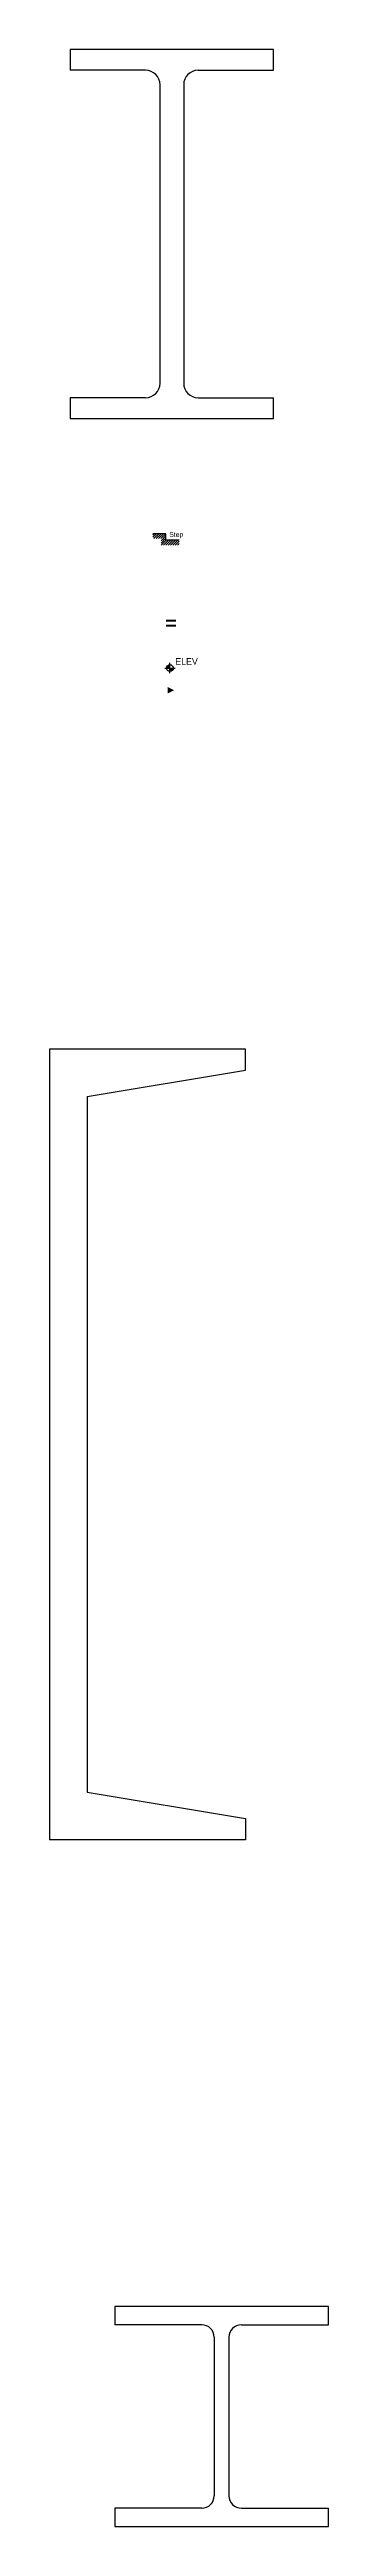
# Model space of a CAD drawing. Header units: inches. Extents: x -1.2 to 4.1, y 40 to 87.
import ezdxf

# ---------------------------------------------------------------- set-up
doc = ezdxf.new("R2010")
doc.units = ezdxf.units.IN
doc.header["$MEASUREMENT"] = 0
doc.layers.add('0 @ 1', color=7, linetype='Continuous')

# ---------------------------------------------------------------- blocks, each defined once
blk = doc.blocks.new('*U10')
for p, q in [((1.6514, 3.82648), (0, 3.82648)), ((2.4037, 3.82648), (4.0551, 3.82648)), ((1.8878, 3.59008), (1.8878, 0.5829)), ((2.1673, 3.59008), (2.1673, 0.5829)), ((1.6514, 0.3465), (0, 0.3465)), ((2.4037, 0.3465), (4.0551, 0.3465))]:
    blk.add_line(p, q)
for points in [[(4.0551, 3.82648), (4.0551, 4.17298), (0, 4.17298), (0, 3.82648)], [(0, 0.3465), (0, 0), (4.0551, 0), (4.0551, 0.3465)]]:
    blk.add_lwpolyline(points)
for centre, start, end in [((1.6514, 3.59008), 0, 90), ((2.4037, 3.59008), 90, 180), ((1.6514, 0.5829), 270, 0), ((2.4037, 0.5829), 180, 270)]:
    blk.add_arc(centre, 0.2364, start, end)
blk = doc.blocks.new('*U8')
for p, q in [((0.583, 6.608), (-0.847, 6.608)), ((1.584, 6.608), (3.013, 6.608)), ((0.858, 6.332), (0.858, 0.668)), ((1.308, 6.332), (1.308, 0.668)), ((0.583, 0.392), (-0.847, 0.392)), ((1.584, 0.392), (3.013, 0.392))]:
    blk.add_line(p, q)
for points in [[(3.013, 6.608), (3.013, 7), (-0.847, 7), (-0.847, 6.608)], [(-0.847, 0.392), (-0.847, 0), (3.013, 0), (3.013, 0.392)]]:
    blk.add_lwpolyline(points)
for centre, start, end in [((0.583, 6.332), 360, 450), ((1.584, 6.332), 90, 180), ((0.583, 0.668), 270, 360), ((1.584, 0.668), 180, 270)]:
    blk.add_arc(centre, 0.276, start, end)
blk = doc.blocks.new('Step Symbol - Imperial')
h = blk.add_hatch()
h.set_pattern_fill('_USER', color=0, scale=0.03125, angle=45, style=0, pattern_type=0)
h.set_pattern_definition([(45, (0, 0.125), (-0.022097, 0.022097), [])])
h.paths.add_polyline_path([(0.25, 0), (0.25, -0.09375), (-0.09375, -0.09375), (-0.09375, 0.03125), (-0.25, 0.03125), (-0.25, 0.125), (0, 0.125), (0, 0)])
at = {"color": 0}
blk.add_lwpolyline([(0.25, 0), (0, 0), (0, 0.125), (-0.25, 0.125)], dxfattribs=at)
blk.add_attdef('Step', (0.0625, 0.0625), '', height=0.09375, dxfattribs=at)
blk = doc.blocks.new('Splice - Imperial')
at = {"color": 0, "lineweight": 60}
for p, q in [((0, 0.09375), (0.1875, 0.09375)), ((0, 0), (0.1875, 0))]:
    blk.add_line(p, q, dxfattribs=at)
blk = doc.blocks.new('Elevation Symbol - Imperial')
at = {"color": 0}
for p, q in [((0, 0), (0.2, 0)), ((0.1, -0.1), (0.1, 0.1))]:
    blk.add_line(p, q, dxfattribs=at)
at = {"color": 0, "const_width": 0.0625}
for points in [[(0.1, 0.03125, 0.41421356), (0.06875, 0, 1)], [(0.1, -0.03125, 0.41421356), (0.13125, 0, 1)]]:
    blk.add_lwpolyline(points, format="xyb", dxfattribs=at)
at = {"color": 0}
blk.add_circle((0.1, 0), 0.0625, dxfattribs=at)
blk.add_attdef('ELEVATION', (0.2, 0.0625), '', height=0.125, dxfattribs=at)
blk = doc.blocks.new('Moment Connection - Imperial')
at = {"color": 0}
blk.add_solid([(0, 0.125), (0.125, 0.0625), (0, 0)], dxfattribs=at)
blk = doc.blocks.new('*U9')
for p, q in [((3.716, 15), (0, 15)), ((0, 15), (0, 0)), ((0.716, 14.1), (3.716, 14.6)), ((3.716, 14.6), (3.716, 15)), ((0.716, 14.1), (0.716, 0.9)), ((0.716, 0.9), (3.716, 0.4)), ((3.716, 0), (0, 0)), ((3.716, 0.4), (3.716, 0))]:
    blk.add_line(p, q)

msp = doc.modelspace()

# ---------------------------------------------------------------- block references
for name, p in [('*U8', (0, 80)), ('*U9', (-1.238, 53.031)), ('*U10', (0, 40))]:
    msp.add_blockref(name, p)
at = {"layer": '0 @ 1'}
for name, p, values in [('Step Symbol - Imperial', (0.972, 77.688), {'Step': 'Step'}), ('Elevation Symbol - Imperial', (0.948, 75.264), {'ELEVATION': 'ELEV'})]:
    msp.add_blockref(name, p, dxfattribs=at).add_auto_attribs(values)
for name, p in [('Splice - Imperial', (0.973, 76.07)), ('Moment Connection - Imperial', (1.001, 74.779))]:
    msp.add_blockref(name, p, dxfattribs=at)

doc.saveas('drawing.dxf')
